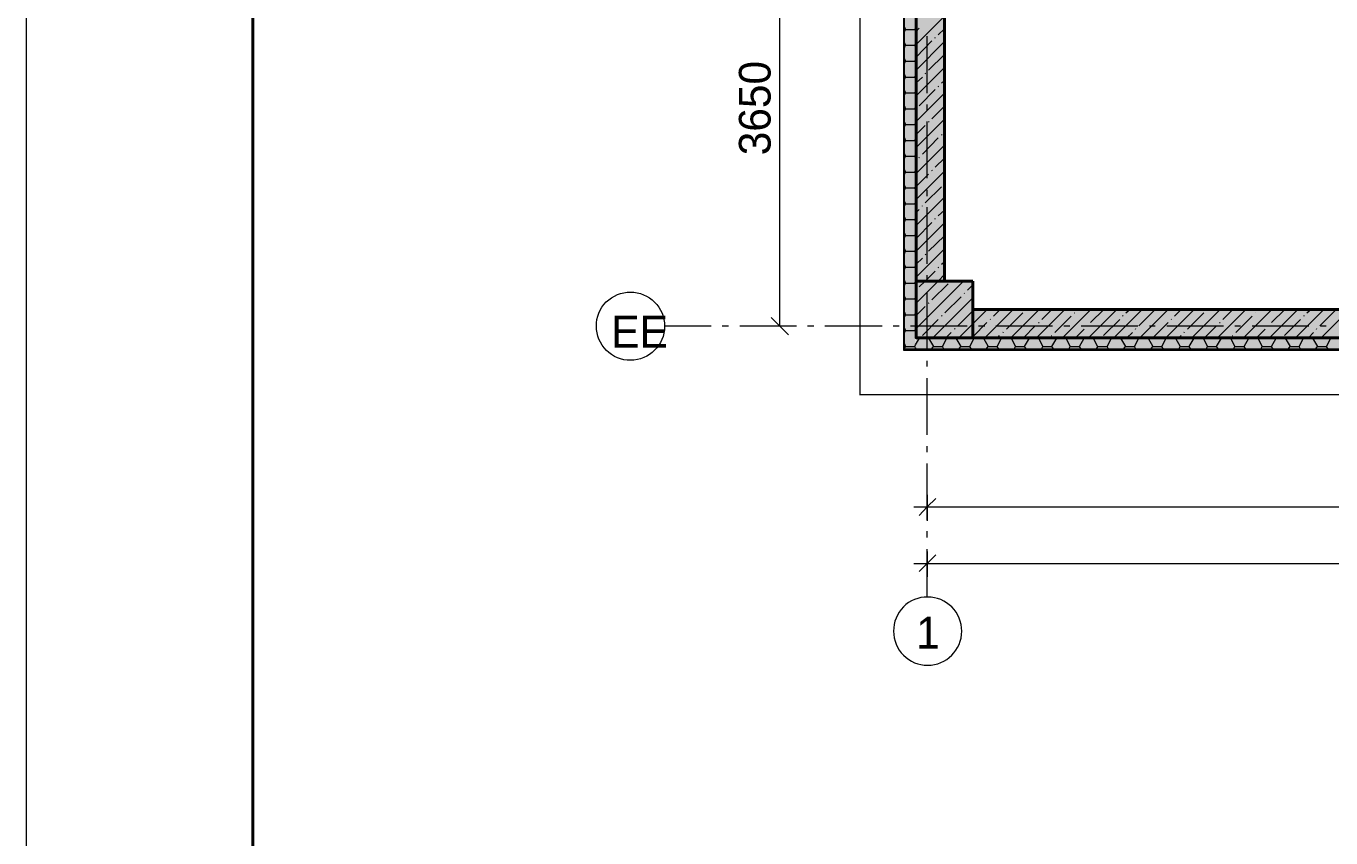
# Model space of a CAD drawing. Header units: millimetres. Extents: x -401725 to 250493, y 305116 to 802890.
# Drawn here: x -375136.785 to -375132.255, y 508974.115 to 508976.932 of the extents above; entities that cross this region are included whole.
import ezdxf

# ---------------------------------------------------------------- set-up
doc = ezdxf.new("R2010")
doc.units = ezdxf.units.MM
doc.layers.add('PDF _Геометрия', color=7, linetype='Continuous', true_color=0x1d1d1d)
doc.layers.add('PDF _Сплошная заливка', color=7, linetype='Continuous', true_color=0xffffff)
doc.layers.add('PDF _Текст', color=7, linetype='Continuous')

msp = doc.modelspace()

# ---------------------------------------------------------------- linework, layer by layer
at = {"layer": 'PDF _Геометрия', "color": 7, "lineweight": 18}
for points in [[(-375089.9816321799, 508991.2421178153), (-375136.7847276796, 508991.2421178153), (-375136.7847276796, 508958.1322002806)], [(-375134.198059877, 508975.9204489785), (-375134.1680610977, 508975.8904501992), (-375134.1380623184, 508975.8604514199)], [(-375133.6263954907, 508975.2921174762), (-375133.65639427, 508975.2637852958), (-375133.6847264504, 508975.2337865165)], [(-375133.6263954907, 508975.0971169337), (-375133.65639427, 508975.0671181544), (-375133.6847264504, 508975.0387859739)]]:
    msp.add_lwpolyline(points, dxfattribs=at)
at = {"layer": 'PDF _Геометрия', "color": 7, "lineweight": 40}
for points in [[(-375135.9980631407, 508958.3288860716), (-375135.9980631407, 508991.0459332313)], [(-375130.6430608433, 508975.9487845498), (-375133.4979446731, 508975.9487845498), (-375133.4979446731, 508975.8504552176)], [(-375133.4980610214, 508975.8504518268), (-375130.6431771916, 508975.8504518268)]]:
    msp.add_lwpolyline(points, dxfattribs=at)
at = {"layer": 'PDF _Геометрия', "color": 7, "lineweight": 9}
for points in [[(-375112.9847280186, 508987.9021178746), (-375112.9847280186, 508988.0554449688), (-375133.8905439909, 508988.0554449688), (-375133.8905439909, 508975.6542829273)], [(-375133.7380610044, 508987.9021178746), (-375133.7380610044, 508975.8076100214), (-375133.7347278067, 508975.8076100214), (-375133.6963960332, 508975.8076100214), (-375133.6947294343, 508975.8076100214)], [(-375133.7347275948, 508975.810451759), (-375133.7347275948, 508987.8982932168)], [(-375133.6963943377, 508987.8599631386), (-375133.6963943377, 508975.8504518268), (-375133.6947277389, 508975.8504518268), (-375133.6947277389, 508983.0751578408)], [(-375134.1213963299, 508975.8904501992), (-375134.1680610977, 508975.8904501992), (-375134.1680610977, 508977.3270584077)], [(-375133.65639427, 508976.6987845498), (-375133.65639427, 508976.8971098129)], [(-375133.65639427, 508976.6387852958), (-375133.65639427, 508976.6604510808)], [(-375133.65639427, 508976.4037846854), (-375133.65639427, 508976.6004433497)], [(-375133.65639427, 508976.3421171371), (-375133.65639427, 508976.3637829222)], [(-375133.65639427, 508976.1071182222), (-375133.65639427, 508976.3037768865)], [(-375133.65639427, 508976.0471172727), (-375133.65639427, 508976.067116459)], [(-375133.65639427, 508975.810451759), (-375133.65639427, 508976.0071104232)], [(-375134.3463943801, 508975.8904501992), (-375134.3680601652, 508975.8904501992)], [(-375134.1097275948, 508975.8904501992), (-375134.3063862591, 508975.8904501992)], [(-375134.1680610977, 508975.8904501992), (-375134.2097260689, 508975.8904501992)], [(-375134.049727705, 508975.8904501992), (-375134.0713934901, 508975.8904501992)], [(-375133.8130609196, 508975.8904501992), (-375134.0113861828, 508975.8904501992)], [(-375133.7530610298, 508975.8904501992), (-375133.7747268149, 508975.8904501992)], [(-375133.5180610553, 508975.8904501992), (-375133.7147197195, 508975.8904501992)], [(-375133.4563943547, 508975.8904501992), (-375133.4780601398, 508975.8904501992)], [(-375133.2213943801, 508975.8904501992), (-375133.4180530444, 508975.8904501992)], [(-375133.1613942784, 508975.8904501992), (-375133.1813934646, 508975.8904501992)], [(-375132.924727917, 508975.8904501992), (-375133.1213865812, 508975.8904501992)], [(-375132.8647278152, 508975.8904501992), (-375132.8847270014, 508975.8904501992)], [(-375132.6280610298, 508975.8904501992), (-375132.8247196942, 508975.8904501992)], [(-375132.5680609281, 508975.8904501992), (-375132.5880601143, 508975.8904501992)], [(-375132.3313941428, 508975.8904501992), (-375132.5280528071, 508975.8904501992)], [(-375132.2713940411, 508975.8904501992), (-375132.2913932272, 508975.8904501992)], [(-375133.8913942445, 508975.6537846854), (-375114.9354989266, 508975.6537846854), (-375114.9354989266, 508975.8071117796)], [(-375133.6947277389, 508975.810451759), (-375133.6963943377, 508975.810451759), (-375133.7347261113, 508975.810451759)], [(-375133.6947078177, 508975.8070473536), (-375107.8953251066, 508975.8070473536)], [(-375107.894607915, 508975.8103788559), (-375133.6939906261, 508975.8103788559)], [(-375133.65639427, 508975.7504508095), (-375133.65639427, 508975.7704499958)], [(-375133.65639427, 508975.5137852958), (-375133.65639427, 508975.71044396)], [(-375133.65639427, 508975.4537843463), (-375133.65639427, 508975.4737835325)], [(-375133.65639427, 508975.2171171371), (-375133.65639427, 508975.4137758014)], [(-375133.65639427, 508975.305450267), (-375133.65639427, 508975.2637852958), (-375133.65639427, 508975.2154539291)], [(-375133.7030609451, 508975.2637852958), (-375130.5848544971, 508975.2637852958)], [(-375133.65639427, 508975.1571178831), (-375133.65639427, 508975.1787836681)], [(-375133.65639427, 508974.9487845498), (-375133.65639427, 508975.1171110336)], [(-375133.65639427, 508975.1087831256), (-375133.65639427, 508975.0671181544), (-375133.65639427, 508975.0204533866)], [(-375133.7030806544, 508975.0671757987), (-375104.7103795349, 508975.0671757987)]]:
    msp.add_lwpolyline(points, dxfattribs=at)
at = {"layer": 'PDF _Геометрия', "color": 7, "lineweight": 40}
for points in [[(-375133.6947277389, 508977.2287841768), (-375133.6947277389, 508976.0471655923), (-375133.5963984068, 508976.0471655923), (-375133.5963984068, 508977.2287841768)], [(-375133.4980610214, 508976.0471172727), (-375133.6947196856, 508976.0471172727), (-375133.6947196856, 508975.8504586085), (-375133.4980610214, 508975.8504586085)]]:
    msp.add_lwpolyline(points, close=True, dxfattribs=at)
at = {"layer": 'PDF _Геометрия', "lineweight": 9}
for points in [[(-375133.6947277389, 508976.8687844141), (-375133.5963984068, 508976.9671137463)], [(-375133.7347275948, 508976.9287836681), (-375133.7313943971, 508976.9204506739), (-375133.699729019, 508976.9204506739)], [(-375133.7347275948, 508976.9121176797), (-375133.7313943971, 508976.9204506739)], [(-375133.6997277474, 508976.9204506739), (-375133.6963945497, 508976.9254504705)], [(-375133.6963943377, 508976.9154508773), (-375133.6997275355, 508976.9204506739)], [(-375133.6947277389, 508976.9137842785), (-375133.6847281458, 508976.9254504705)], [(-375133.6180610129, 508976.9021180866), (-375133.5963952278, 508976.9221172727)], [(-375133.6947277389, 508976.8237845498), (-375133.6397299769, 508976.8804489106)], [(-375133.6947277389, 508976.7787846854), (-375133.5963984068, 508976.8787806164)], [(-375133.6280610298, 508976.8904501992), (-375133.6280610298, 508976.892116798)], [(-375133.7347275948, 508976.8737842107), (-375133.7313943971, 508976.8654512165), (-375133.699729019, 508976.8654512165)], [(-375133.7347275948, 508976.8571182222), (-375133.7313943971, 508976.8654512165)], [(-375133.6997277474, 508976.8654512165), (-375133.6963945497, 508976.870451013)], [(-375133.6963943377, 508976.8604514199), (-375133.6997275355, 508976.8654512165)], [(-375133.6513942615, 508976.7787846854), (-375133.5963964994, 508976.8337824474)], [(-375133.7347275948, 508976.8187847532), (-375133.7313943971, 508976.810451759), (-375133.699729019, 508976.810451759)], [(-375133.7347275948, 508976.8021187647), (-375133.7313943971, 508976.810451759)], [(-375133.6997277474, 508976.810451759), (-375133.6963945497, 508976.8154515555)], [(-375133.6963943377, 508976.8054519624), (-375133.6997275355, 508976.810451759)], [(-375133.6947277389, 508976.6904515555), (-375133.5963984068, 508976.7887808877)], [(-375133.7347275948, 508976.7637836004), (-375133.7313943971, 508976.7554506061), (-375133.699729019, 508976.7554506061)], [(-375133.7347275948, 508976.7471176118), (-375133.7313943971, 508976.7554506061)], [(-375133.6997277474, 508976.7554506061), (-375133.6963945497, 508976.7604504026)], [(-375133.6963943377, 508976.7504508095), (-375133.6997275355, 508976.7554506061)], [(-375133.6947277389, 508976.7354514199), (-375133.6730619539, 508976.7554506061)], [(-375133.6630610892, 508976.7671184934), (-375133.6613944903, 508976.7687850923)], [(-375133.6063943971, 508976.7337848211), (-375133.596394804, 508976.7437844141)], [(-375133.7347275948, 508976.7087841429), (-375133.7313943971, 508976.7004511486), (-375133.699729019, 508976.7004511486)], [(-375133.7347275948, 508976.6921181544), (-375133.7313943971, 508976.7004511486)], [(-375133.6997277474, 508976.7004511486), (-375133.6963945497, 508976.7054509452)], [(-375133.6963943377, 508976.695451352), (-375133.6997275355, 508976.7004511486)], [(-375133.6947277389, 508976.6004518268), (-375133.5963984068, 508976.6987811589)], [(-375133.684727722, 508976.6554512843), (-375133.628063361, 508976.7121156452)], [(-375133.6180610129, 508976.7221186291), (-375133.616394414, 508976.7237852279)], [(-375133.7347275948, 508976.6537846854), (-375133.7313943971, 508976.6454516912), (-375133.699729019, 508976.6454516912)], [(-375133.6997277474, 508976.6454516912), (-375133.6963945497, 508976.6504514877)], [(-375133.6397276457, 508976.6104514199), (-375133.5963960756, 508976.65378299)], [(-375133.7347275948, 508976.6371170015), (-375133.7313943971, 508976.6454499958)], [(-375133.6963943377, 508976.6404501992), (-375133.6997275355, 508976.6454499958)], [(-375133.6947277389, 508976.6454516912), (-375133.6947277389, 508976.6454516912)], [(-375133.6947277389, 508976.510452098), (-375133.5963984068, 508976.6087814302)], [(-375133.7347275948, 508976.5987835325), (-375133.7313943971, 508976.5904505383), (-375133.699729019, 508976.5904505383)], [(-375133.7347275948, 508976.582117544), (-375133.7313943971, 508976.5904505383)], [(-375133.6997277474, 508976.5904505383), (-375133.6963945497, 508976.5954503348)], [(-375133.6963943377, 508976.5854507417), (-375133.6997275355, 508976.5904505383)], [(-375133.6947277389, 508976.5554519624), (-375133.6630623608, 508976.5871173406)], [(-375133.6513942615, 508976.5987835325), (-375133.6497276626, 508976.6004501313)], [(-375133.7347275948, 508976.5437840751), (-375133.7313943971, 508976.5354510808), (-375133.699729019, 508976.5354510808)], [(-375133.7347275948, 508976.5271180866), (-375133.7313943971, 508976.5354510808)], [(-375133.6997277474, 508976.5354510808), (-375133.6963945497, 508976.5404508773)], [(-375133.6963943377, 508976.5304512843), (-375133.6997275355, 508976.5354510808)], [(-375133.6947277389, 508976.4204506739), (-375133.5963984068, 508976.518780006)], [(-375133.6730611061, 508976.4871180187), (-375133.6180633441, 508976.5437823797)], [(-375133.6063943971, 508976.5537836681), (-375133.6047277983, 508976.555450267)], [(-375133.7347275948, 508976.4887846176), (-375133.7313943971, 508976.4804516233), (-375133.699729019, 508976.4804516233)], [(-375133.7347275948, 508976.4721186291), (-375133.7313943971, 508976.4804516233)], [(-375133.6997277474, 508976.4804516233), (-375133.6963945497, 508976.4854514199)], [(-375133.6963943377, 508976.4754518268), (-375133.6997275355, 508976.4804516233)], [(-375133.684727722, 508976.4754518268), (-375133.6830611231, 508976.4771184257)], [(-375133.6280610298, 508976.4421181544), (-375133.5963956517, 508976.4737835325)], [(-375133.7347275948, 508976.4337834647), (-375133.7313943971, 508976.4254504705), (-375133.699729019, 508976.4254504705)], [(-375133.7347275948, 508976.4171174762), (-375133.7313943971, 508976.4254504705)], [(-375133.6997277474, 508976.4254504705), (-375133.6963945497, 508976.430450267)], [(-375133.6963943377, 508976.4204506739), (-375133.6997275355, 508976.4254504705)], [(-375133.6947277389, 508976.3304509452), (-375133.5963984068, 508976.4287802773)], [(-375133.6397276457, 508976.4304519624), (-375133.6380610468, 508976.4321185613)], [(-375133.7347275948, 508976.3787840072), (-375133.7313943971, 508976.370451013), (-375133.699729019, 508976.370451013)], [(-375133.6947277389, 508976.3754508095), (-375133.6513961688, 508976.4187823797)], [(-375133.7347275948, 508976.3621180187), (-375133.7313943971, 508976.370451013)], [(-375133.6997277474, 508976.370451013), (-375133.6963945497, 508976.3754508095)], [(-375133.6963943377, 508976.3654512165), (-375133.6997275355, 508976.370451013)], [(-375133.6947277389, 508976.2404512165), (-375133.5963984068, 508976.3387805486)], [(-375133.6630610892, 508976.3187847532), (-375133.6063967283, 508976.3737825153)], [(-375133.7347275948, 508976.3237845498), (-375133.7313943971, 508976.3154515555), (-375133.699729019, 508976.3154515555)], [(-375133.7347275948, 508976.3071168659), (-375133.7313943971, 508976.3154498601)], [(-375133.6997277474, 508976.3154515555), (-375133.6963945497, 508976.320451352)], [(-375133.6963943377, 508976.310451759), (-375133.6997275355, 508976.3154515555)], [(-375133.6947277389, 508976.2854510808), (-375133.6847281458, 508976.2954506739)], [(-375133.6730611061, 508976.3071168659), (-375133.6730611061, 508976.3087834647)], [(-375133.6180610129, 508976.2737848889), (-375133.5963952278, 508976.2937840751)], [(-375133.7347275948, 508976.2687850923), (-375133.7313943971, 508976.260452098), (-375133.699729019, 508976.260452098)], [(-375133.7347275948, 508976.2521174084), (-375133.7313943971, 508976.2604504026)], [(-375133.6997277474, 508976.260452098), (-375133.6963945497, 508976.2654518946)], [(-375133.6963943377, 508976.2554506061), (-375133.6997275355, 508976.2604504026)], [(-375133.6947277389, 508976.195451352), (-375133.6397299769, 508976.2504491141)], [(-375133.6947277389, 508976.1504514877), (-375133.5963984068, 508976.2487808198)], [(-375133.6280610298, 508976.2621170015), (-375133.6280610298, 508976.2637836004)], [(-375133.7347275948, 508976.2137839394), (-375133.7313943971, 508976.2054509452), (-375133.699729019, 508976.2054509452)], [(-375133.7347275948, 508976.1971179509), (-375133.7313943971, 508976.2054509452)], [(-375133.6997277474, 508976.2054509452), (-375133.6963945497, 508976.2104507417)], [(-375133.6963943377, 508976.2004511486), (-375133.6997275355, 508976.2054509452)], [(-375133.6513942615, 508976.1504514877), (-375133.5963964994, 508976.2037826509)], [(-375133.7347275948, 508976.1587844819), (-375133.7313943971, 508976.1504514877), (-375133.699729019, 508976.1504514877)], [(-375133.7347275948, 508976.1421184934), (-375133.7313943971, 508976.1504514877)], [(-375133.6997277474, 508976.1504514877), (-375133.6963945497, 508976.1554512843)], [(-375133.6963943377, 508976.1454516912), (-375133.6997275355, 508976.1504514877)], [(-375133.6947277389, 508976.060451759), (-375133.5963984068, 508976.1587810911)], [(-375133.6947277389, 508976.1054516233), (-375133.6730619539, 508976.1271174084)], [(-375133.6630610892, 508976.1387852958), (-375133.6613944903, 508976.1404518946)], [(-375133.6063943971, 508976.1054516233), (-375133.596394804, 508976.1137846176)], [(-375133.7347275948, 508976.1037833291), (-375133.7313943971, 508976.0954503348), (-375133.699729019, 508976.0954503348)], [(-375133.7347275948, 508976.0871173406), (-375133.7313943971, 508976.0954503348)], [(-375133.6997277474, 508976.0954503348), (-375133.6963945497, 508976.1004501313)], [(-375133.6963943377, 508976.0904505383), (-375133.6997275355, 508976.0954503348)], [(-375133.6630610892, 508976.0471172727), (-375133.6280625134, 508976.0821158486)], [(-375133.6180610129, 508976.0937854314), (-375133.616394414, 508976.0954520302)], [(-375133.6180610129, 508976.0471172727), (-375133.5963952278, 508976.0704496566)], [(-375133.7347275948, 508976.0487838716), (-375133.7313943971, 508976.0404508773), (-375133.699729019, 508976.0404508773)], [(-375133.7347275948, 508976.0321178831), (-375133.7313943971, 508976.0404508773)], [(-375133.6997277474, 508976.0404508773), (-375133.6963945497, 508976.0454506739)], [(-375133.6963943377, 508976.0354510808), (-375133.6997275355, 508976.0404508773)], [(-375133.6947277389, 508975.9704503348), (-375133.6180641918, 508976.0471138819)], [(-375133.6947277389, 508975.882117205), (-375133.5297344528, 508976.0471104911)], [(-375133.6947277389, 508976.0154501992), (-375133.6947277389, 508976.017116798)], [(-375133.684727722, 508976.0271180866), (-375133.6630619369, 508976.0471172727)], [(-375133.6397276457, 508975.9821182222), (-375133.5830632848, 508976.0371159842)], [(-375133.5163942445, 508976.0154501992), (-375133.4980616572, 508976.0337827865)], [(-375133.7347275948, 508975.9937844141), (-375133.7313943971, 508975.9854514199), (-375133.699729019, 508975.9854514199)], [(-375133.7347275948, 508975.9771184257), (-375133.7313943971, 508975.9854514199)], [(-375133.6997277474, 508975.9854514199), (-375133.6963945497, 508975.9904512165)], [(-375133.6963943377, 508975.9804516233), (-375133.6997275355, 508975.9854514199)], [(-375133.6513942615, 508975.9704503348), (-375133.6497276626, 508975.9721169337)], [(-375133.6363944479, 508975.8504518268), (-375133.4980667434, 508975.9887795313)], [(-375133.5947277813, 508975.9371183578), (-375133.5380634204, 508975.9921161199)], [(-375133.5280610722, 508976.0037840072), (-375133.5263944734, 508976.0054506061)], [(-375133.7347275948, 508975.9387849567), (-375133.7313943971, 508975.9304519624), (-375133.699729019, 508975.9304519624)], [(-375133.7347275948, 508975.9221172727), (-375133.7313943971, 508975.930450267)], [(-375133.6997277474, 508975.9304519624), (-375133.6963945497, 508975.935451759)], [(-375133.6963943377, 508975.9254504705), (-375133.6997275355, 508975.930450267)], [(-375133.6947277389, 508975.9271187647), (-375133.6630623608, 508975.9587841429)], [(-375133.6063943971, 508975.9254504705), (-375133.6047277983, 508975.9271170693)], [(-375133.549727705, 508975.8921184934), (-375133.4980631407, 508975.9437830578)], [(-375133.4980610214, 508975.9437847532), (-375133.4930612248, 508975.9487845498)], [(-375133.4980610214, 508975.8987848889), (-375133.4480630559, 508975.9487828544)], [(-375133.4563943547, 508975.8504518268), (-375133.3580650226, 508975.9487811589)], [(-375133.4263943039, 508975.9254504705), (-375133.40306192, 508975.9487828544)], [(-375133.3813944395, 508975.8804506061), (-375133.3247300786, 508975.937114967)], [(-375133.366394414, 508975.8504518268), (-375133.2680650819, 508975.9487811589)], [(-375133.3147277304, 508975.9487845498), (-375133.3130611316, 508975.9487845498)], [(-375133.2763942615, 508975.8504518268), (-375133.1780649293, 508975.9487811589)], [(-375133.2580610383, 508975.9137842785), (-375133.2230624625, 508975.9487828544)], [(-375133.213060962, 508975.8687844141), (-375133.1563966011, 508975.9254487751)], [(-375133.1863941089, 508975.8504518268), (-375133.0880647767, 508975.9487811589)], [(-375133.1463940411, 508975.9371183578), (-375133.1447274422, 508975.9371183578)], [(-375133.1347278491, 508975.9487845498), (-375133.1330612503, 508975.9487845498)], [(-375133.0963943801, 508975.8504518268), (-375132.998065048, 508975.9487811589)], [(-375133.0897279847, 508975.9037846854), (-375133.043063217, 508975.9487828544)], [(-375133.0080612503, 508975.8504518268), (-375132.9097319181, 508975.9487811589)], [(-375132.9780607756, 508975.9254504705), (-375132.9763941767, 508975.9271170693)], [(-375132.9663945836, 508975.9371183578), (-375132.9530617928, 508975.9487845498)], [(-375132.9213942954, 508975.8921184934), (-375132.8647299345, 508975.9487828544)], [(-375132.9180610977, 508975.8504518268), (-375132.8197317655, 508975.9487811589)], [(-375132.8280609451, 508975.8504518268), (-375132.729731613, 508975.9487811589)], [(-375132.7980613181, 508975.9254504705), (-375132.7747289342, 508975.9487828544)], [(-375132.7530610298, 508975.8804506061), (-375132.696396669, 508975.937114967)], [(-375132.7380612164, 508975.8504518268), (-375132.6397318842, 508975.9487811589)], [(-375132.6863941089, 508975.9487845498), (-375132.68472751, 508975.9487845498)], [(-375132.6480610638, 508975.8504518268), (-375132.5497317316, 508975.9487811589)], [(-375132.6297276287, 508975.9137842785), (-375132.5947290529, 508975.9487828544)], [(-375132.5847277644, 508975.8687844141), (-375132.5280634034, 508975.9254487751)], [(-375132.5580609112, 508975.8504518268), (-375132.4597315791, 508975.9487811589)], [(-375132.5163942445, 508975.9371183578), (-375132.5163942445, 508975.9371183578)], [(-375132.5063946514, 508975.9487845498), (-375132.5047280525, 508975.9487845498)], [(-375132.4680611824, 508975.8504518268), (-375132.3697318503, 508975.9487811589)], [(-375132.4613943632, 508975.9037846854), (-375132.4147295954, 508975.9487828544)], [(-375132.3780610298, 508975.8504518268), (-375132.2797316977, 508975.9487811589)], [(-375132.348060979, 508975.9254504705), (-375132.348060979, 508975.9271170693)], [(-375132.338060962, 508975.9371183578), (-375132.3247281712, 508975.9487845498)], [(-375132.2930610977, 508975.8921184934), (-375132.2363967368, 508975.9487828544)], [(-375132.2880608772, 508975.8504518268), (-375132.1897315451, 508975.9487811589)], [(-375133.7347275948, 508975.8837838038), (-375133.7313943971, 508975.8754508095), (-375133.699729019, 508975.8754508095)], [(-375133.6997277474, 508975.8754508095), (-375133.6963945497, 508975.8804506061)], [(-375133.6730611061, 508975.8587848211), (-375133.6180633441, 508975.9137825831)], [(-375133.5613943208, 508975.8804506061), (-375133.559727722, 508975.882117205)], [(-375133.5463942954, 508975.8504518268), (-375133.4980629287, 508975.8987831934)], [(-375133.4980610214, 508975.8537850245), (-375133.4497296547, 508975.90378299)], [(-375133.4380609196, 508975.9137842785), (-375133.4363943208, 508975.9154508773)], [(-375133.3213943377, 508975.8504518268), (-375133.2813959654, 508975.892116798)], [(-375133.2697276541, 508975.9037846854), (-375133.2680610553, 508975.9037846854)], [(-375133.1413942445, 508975.8504518268), (-375133.1113954652, 508975.8804506061)], [(-375133.1013941767, 508975.8921184934), (-375133.0997275778, 508975.8921184934)], [(-375133.0447276965, 508975.8587848211), (-375132.9880633357, 508975.9137825831)], [(-375132.9330609112, 508975.8804506061), (-375132.9313943123, 508975.882117205)], [(-375132.8730608094, 508975.8504518268), (-375132.8197296463, 508975.90378299)], [(-375132.80972751, 508975.9137842785), (-375132.8080609112, 508975.9154508773)], [(-375132.6930609281, 508975.8504518268), (-375132.6513959569, 508975.892116798)], [(-375132.6413942445, 508975.9037846854), (-375132.6397276457, 508975.9037846854)], [(-375132.5130610468, 508975.8504518268), (-375132.4830622675, 508975.8804506061)], [(-375132.473060979, 508975.8921184934), (-375132.4713943801, 508975.8921184934)], [(-375132.416394075, 508975.8587848211), (-375132.3597297141, 508975.9137825831)], [(-375132.3047277135, 508975.8804506061), (-375132.3030611146, 508975.882117205)], [(-375133.7347275948, 508975.8671178153), (-375133.7313943971, 508975.8754508095)], [(-375133.6963943377, 508975.870451013), (-375133.6997275355, 508975.8754508095)], [(-375133.6963943377, 508975.8254511486), (-375133.6830615469, 508975.8487835325)], [(-375133.68472751, 508975.8504501313), (-375133.6830609112, 508975.8487835325), (-375133.651395533, 508975.8487835325)], [(-375133.6513942615, 508975.8487835325), (-375133.6497276626, 508975.8504501313)], [(-375133.6513936257, 508975.8487835325), (-375133.6347276372, 508975.820451352), (-375133.603062259, 508975.820451352)], [(-375133.6030609875, 508975.820451352), (-375133.5880615978, 508975.8487835325)], [(-375133.5913943716, 508975.8504518268), (-375133.5730617843, 508975.8687844141)], [(-375133.5897275609, 508975.8504501313), (-375133.588060962, 508975.8487835325), (-375133.5563955839, 508975.8487835325)], [(-375133.5563943123, 508975.8487835325), (-375133.5547277135, 508975.8504501313)], [(-375133.5563936766, 508975.8487835325), (-375133.5397276881, 508975.820451352), (-375133.5080623099, 508975.820451352)], [(-375133.5080610383, 508975.820451352), (-375133.4930616487, 508975.8487835325)], [(-375133.501394431, 508975.8504518268), (-375133.4980612333, 508975.8537850245)], [(-375133.4930610129, 508975.8504501313), (-375133.4930610129, 508975.8487835325), (-375133.4613956347, 508975.8487835325)], [(-375133.4613943632, 508975.8487835325), (-375133.4597277644, 508975.8504501313)], [(-375133.4613937274, 508975.8487835325), (-375133.4447277389, 508975.820451352), (-375133.4130623608, 508975.820451352)], [(-375133.4130610892, 508975.820451352), (-375133.3980616995, 508975.8487835325)], [(-375133.4113942784, 508975.8504518268), (-375133.404727883, 508975.8587848211)], [(-375133.3980610638, 508975.8504501313), (-375133.3980610638, 508975.8487835325), (-375133.3647290868, 508975.8487835325)], [(-375133.3930610553, 508975.8687844141), (-375133.3913944564, 508975.870451013)], [(-375133.3647276033, 508975.8487835325), (-375133.3647276033, 508975.8504501313)], [(-375133.3647269675, 508975.8487835325), (-375133.3497275778, 508975.820451352), (-375133.3180621997, 508975.820451352)], [(-375133.3180609281, 508975.820451352), (-375133.3013949397, 508975.8487835325)], [(-375133.3030609027, 508975.8504501313), (-375133.3013943039, 508975.8487835325), (-375133.2697289257, 508975.8487835325)], [(-375133.2697276541, 508975.8487835325), (-375133.2697276541, 508975.8504501313)], [(-375133.2697270184, 508975.8487835325), (-375133.2547276287, 508975.820451352), (-375133.2230622505, 508975.820451352)], [(-375133.2247275778, 508975.8587848211), (-375133.223060979, 508975.8587848211)], [(-375133.2163945836, 508975.810451759), (-375133.223060979, 508975.820451352), (-375133.2063949905, 508975.8487835325)], [(-375133.2080607417, 508975.8504501313), (-375133.2063941428, 508975.8487835325), (-375133.1747287646, 508975.8487835325)], [(-375133.174727917, 508975.8487835325), (-375133.174727917, 508975.8504501313)], [(-375133.1747270692, 508975.8487835325), (-375133.1597276796, 508975.820451352), (-375133.1280623014, 508975.820451352)], [(-375133.1280610298, 508975.820451352), (-375133.1113950413, 508975.8487835325)], [(-375133.1130612164, 508975.8504501313), (-375133.1113946175, 508975.8487835325), (-375133.0797292393, 508975.8487835325)], [(-375133.0797275439, 508975.8487835325), (-375133.0780609451, 508975.8504501313)], [(-375133.0797271201, 508975.8487835325), (-375133.0647277304, 508975.820451352), (-375133.0313957534, 508975.820451352)], [(-375133.0313944819, 508975.820451352), (-375133.0163950922, 508975.8487835325)], [(-375133.0180608433, 508975.8504501313), (-375133.0163942445, 508975.8487835325), (-375132.9847288664, 508975.8487835325)], [(-375132.9847275948, 508975.8487835325), (-375132.9830609959, 508975.8504501313)], [(-375132.984727171, 508975.8487835325), (-375132.9680611824, 508975.820451352), (-375132.9363958043, 508975.820451352)], [(-375132.963060962, 508975.8504518268), (-375132.9430617758, 508975.8687844141)], [(-375132.9313943123, 508975.810451759), (-375132.9363941089, 508975.820451352), (-375132.9213947192, 508975.8487835325)], [(-375132.9213942954, 508975.8504501313), (-375132.9213942954, 508975.8487835325), (-375132.8897289172, 508975.8487835325)], [(-375132.8897276457, 508975.8487835325), (-375132.8880610468, 508975.8504501313)], [(-375132.8897267979, 508975.8487835325), (-375132.8730608094, 508975.820451352), (-375132.8413954313, 508975.820451352)], [(-375132.8413945836, 508975.820451352), (-375132.8263951939, 508975.8487835325)], [(-375132.8263943463, 508975.8504501313), (-375132.8263943463, 508975.8487835325), (-375132.7947289681, 508975.8487835325)], [(-375132.7947276965, 508975.8487835325), (-375132.7930610977, 508975.8504501313)], [(-375132.7947272726, 508975.8487835325), (-375132.7780612842, 508975.820451352), (-375132.746395906, 508975.820451352)], [(-375132.7830610807, 508975.8504518268), (-375132.7747280865, 508975.8587848211)], [(-375132.7647276457, 508975.8687844141), (-375132.7630610468, 508975.870451013)], [(-375132.741394414, 508975.810451759), (-375132.7463942106, 508975.820451352), (-375132.7297282221, 508975.8487835325)], [(-375132.7313939732, 508975.8504501313), (-375132.7297273744, 508975.8487835325), (-375132.6980619963, 508975.8487835325)], [(-375132.6980611485, 508975.8487835325), (-375132.6980611485, 508975.8504501313)], [(-375132.6980603008, 508975.8487835325), (-375132.6830609112, 508975.820451352), (-375132.651395533, 508975.820451352)], [(-375132.6513942615, 508975.820451352), (-375132.634728273, 508975.8487835325)], [(-375132.6363944479, 508975.8504501313), (-375132.6347278491, 508975.8487835325), (-375132.603062471, 508975.8487835325)], [(-375132.6030607756, 508975.8487835325), (-375132.6030607756, 508975.8504501313)], [(-375132.6030603517, 508975.8487835325), (-375132.588060962, 508975.820451352), (-375132.5563955839, 508975.820451352)], [(-375132.5963943801, 508975.8587848211), (-375132.5947277813, 508975.8587848211)], [(-375132.549727917, 508975.810451759), (-375132.5563943123, 508975.820451352), (-375132.5397283238, 508975.8487835325)], [(-375132.541394075, 508975.8504501313), (-375132.5397274761, 508975.8487835325), (-375132.5080620979, 508975.8487835325)], [(-375132.5080612503, 508975.8487835325), (-375132.5063946514, 508975.8504501313)], [(-375132.5080604025, 508975.8487835325), (-375132.4930610129, 508975.820451352), (-375132.4613956347, 508975.820451352)], [(-375132.4613943632, 508975.820451352), (-375132.4447283747, 508975.8487835325)], [(-375132.4463945497, 508975.8504501313), (-375132.4447279508, 508975.8487835325), (-375132.4130625727, 508975.8487835325)], [(-375132.4130608772, 508975.8487835325), (-375132.4113942784, 508975.8504501313)], [(-375132.4130600296, 508975.8487835325), (-375132.3963940411, 508975.820451352), (-375132.3647286629, 508975.820451352)], [(-375132.3647278152, 508975.820451352), (-375132.3497284256, 508975.8487835325)], [(-375132.3513941767, 508975.8504501313), (-375132.3497275778, 508975.8487835325), (-375132.3180621997, 508975.8487835325)], [(-375132.3330607417, 508975.8504518268), (-375132.3147281543, 508975.8687844141)], [(-375132.3180609281, 508975.8487835325), (-375132.3163943293, 508975.8504501313)], [(-375132.3180605043, 508975.8487835325), (-375132.3013945158, 508975.820451352), (-375132.2697291377, 508975.820451352)], [(-375132.2647276457, 508975.810451759), (-375132.2697274422, 508975.820451352), (-375132.2547280525, 508975.8487835325)], [(-375133.7347275948, 508975.8287843463), (-375133.7313943971, 508975.820451352), (-375133.699729019, 508975.820451352)], [(-375133.7347275948, 508975.8121183578), (-375133.7313943971, 508975.820451352)], [(-375133.6997277474, 508975.820451352), (-375133.6963945497, 508975.8254511486)], [(-375133.6963943377, 508975.8154515555), (-375133.6997275355, 508975.820451352)], [(-375133.6930609281, 508975.810451759), (-375133.6963941258, 508975.8154515555)], [(-375133.6413942445, 508975.810451759), (-375133.6347278491, 508975.820451352)], [(-375133.598060979, 508975.810451759), (-375133.6030607756, 508975.820451352)], [(-375133.5463942954, 508975.810451759), (-375133.5397278999, 508975.820451352)], [(-375133.5030610298, 508975.810451759), (-375133.5080608264, 508975.820451352)], [(-375133.4513943463, 508975.810451759), (-375133.4447279508, 508975.820451352)], [(-375133.4080610807, 508975.810451759), (-375133.4130608772, 508975.820451352)], [(-375133.3547275863, 508975.810451759), (-375133.3497277898, 508975.820451352)], [(-375133.3113943208, 508975.810451759), (-375133.3180607162, 508975.820451352)], [(-375133.2597276372, 508975.810451759), (-375133.2547278407, 508975.820451352)], [(-375133.1647274761, 508975.810451759), (-375133.1597276796, 508975.820451352)], [(-375133.1213942106, 508975.810451759), (-375133.128060606, 508975.820451352)], [(-375133.0697279508, 508975.810451759), (-375133.0630615554, 508975.820451352)], [(-375133.0263942615, 508975.810451759), (-375133.031394058, 508975.820451352)], [(-375132.9747275778, 508975.810451759), (-375132.9680611824, 508975.820451352)], [(-375132.8797276287, 508975.810451759), (-375132.8730612333, 508975.820451352)], [(-375132.8363943632, 508975.810451759), (-375132.8413941597, 508975.820451352)], [(-375132.7830610807, 508975.810451759), (-375132.7780612842, 508975.820451352)], [(-375132.6880607077, 508975.810451759), (-375132.6830609112, 508975.820451352)], [(-375132.6447274422, 508975.810451759), (-375132.6513938376, 508975.820451352)], [(-375132.5930611824, 508975.810451759), (-375132.5880613859, 508975.820451352)], [(-375132.4980608094, 508975.810451759), (-375132.4930610129, 508975.820451352)], [(-375132.4547275439, 508975.810451759), (-375132.4613939393, 508975.820451352)], [(-375132.4030612842, 508975.810451759), (-375132.3963948888, 508975.820451352)], [(-375132.3597275948, 508975.810451759), (-375132.3647273913, 508975.820451352)], [(-375132.3080609112, 508975.810451759), (-375132.3013945158, 508975.820451352)]]:
    msp.add_lwpolyline(points, dxfattribs=at)
at = {"layer": 'PDF _Геометрия', "color": 7, "lineweight": 9}
msp.add_lwpolyline([(-375134.40639427, 508975.8904501992), (-375134.5680543584, 508975.8904501992, -0.4119718309925604), (-375134.6863894464, 508975.7721216808, -0.4172634351384382), (-375134.8047179648, 508975.8904501992, -0.4225352112568321), (-375134.6863894464, 508976.0087787175, -0.4172634351384383), (-375134.5680609281, 508975.8904501992)], format="xyb", dxfattribs=at)
msp.add_lwpolyline([(-375133.6939906261, 508975.8503840099), (-375107.894607915, 508975.8503840099)], close=True, dxfattribs=at)
msp.add_lwpolyline([(-375133.6547227968, 508974.9504460624, 0.4225352112568321), (-375133.773051315, 508974.832117544, 0.4172634351384382), (-375133.6547227968, 508974.7137890257, 0.4119718309925604), (-375133.5363942784, 508974.832117544, 0.4172634351384383)], format="xyb", close=True, dxfattribs=at)
at = {"layer": 'PDF _Сплошная заливка', "lineweight": 5, "transparency": 33554559}
for points in [[(-375133.7348517844, 508987.8989205225), (-375133.7348517844, 508975.8110790647), (-375133.6965200108, 508987.8989205225), (-375133.6965200108, 508975.8110790647)], [(-375133.694853412, 508977.2293546859), (-375133.694853412, 508976.0477361014), (-375133.5965240799, 508977.2293546859), (-375133.5965240799, 508976.0477361014)], [(-375133.694853412, 508976.0477361014), (-375133.694853412, 508975.8510774372), (-375133.4981947477, 508976.0477361014), (-375133.4981947477, 508975.8510774372)], [(-375133.4981947477, 508975.9494067693), (-375133.4981947477, 508975.8510774372), (-375130.6433109179, 508975.9494067693), (-375130.6433109179, 508975.8510774372)], [(-375133.6947078177, 508975.8503840099), (-375107.8953251066, 508975.8503840099), (-375133.6947078177, 508975.8103820538), (-375107.8953251066, 508975.8103820538)]]:
    msp.add_solid(points, dxfattribs=at)

# ---------------------------------------------------------------- texts
at = {"layer": 'PDF _Текст', "insert": (-375134.254249626, 508976.4837899073), "char_height": 0.1100871794753604, "attachment_point": 4, "rotation": 90, "style": ''}
msp.add_mtext('3650', dxfattribs=at)
at = {"layer": 'PDF _Текст', "char_height": 0.1103358192162381, "attachment_point": 4, "style": ''}
for s, insert in [('ЕЕ', (-375134.7530623014, 508975.8717556394)), ('1', (-375133.6947287985, 508974.8267574705))]:
    msp.add_mtext(s, dxfattribs=dict(at, insert=insert))

doc.saveas('drawing.dxf')
